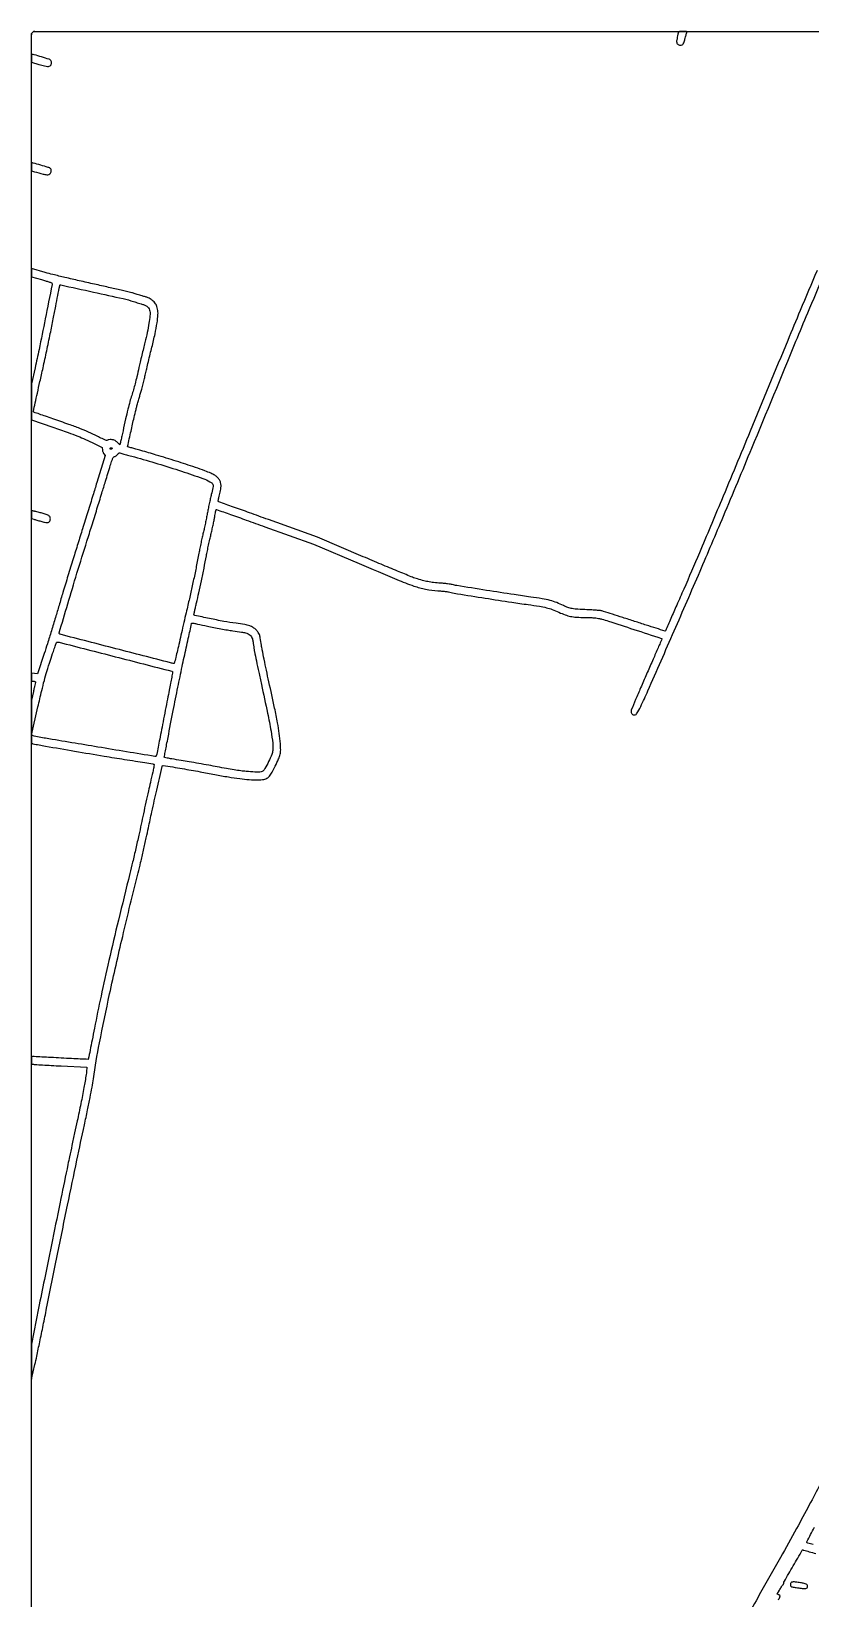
# Model space of a CAD drawing. Header units: metres. Extents: x 244 to 6504, y 133 to 4776.
# Drawn here: x 244 to 1139, y 2975 to 4776 of the extents above; entities that cross this region are included whole.
import ezdxf

# ---------------------------------------------------------------- set-up
doc = ezdxf.new("R2010")
doc.units = ezdxf.units.M
doc.header["$MEASUREMENT"] = 0

msp = doc.modelspace()

# ---------------------------------------------------------------- linework, layer by layer
for points in [[(2390.74, 4302.36, -0.000001), (2436.6, 4383.87, -0.253439)], [(2985.13, 3282.36, 0.000001), (3054.44, 3256.15, 0.000001), (3117.63, 3232.25, 0.000001), (3170.61, 3212.21, 0.000007)], [(5649.78, 2908.29, -0.000001), (5592.12, 2927.27, -0.000136)], [(1770.95, 4232.21, -0.000001), (1756.31, 4203.53, -0.092463)], [(2661.8, 3304.26, -0.000001), (2697.55, 3290.75, -0.000089)], [(1146.73, 4500.79, 0.000732), (1127.32, 4454.81, 0.001732), (1113.03, 4420.48, -0.000379), (1069.91, 4316.09, -0.000845), (1036.91, 4236.75, -0.00107), (1011.56, 4176.47, -0.00305), (993.57, 4134.65, -0.000269), (985.55, 4116.34, -0.000444), (978.75, 4100.88, -0.000022), (972.6, 4086.94, -0.092791), (972.42, 4086.67, -0.279311), (972.14, 4086.6, -0.000108), (961.95, 4089.8, -0.001542), (950.61, 4093.4, -0.000932), (937.19, 4097.74, 0.000295), (923.62, 4102.15, 0.000441), (911.74, 4105.98, 0.00018), (901.56, 4109.25, 0.009645), (899.61, 4109.84, 0.045636), (897.88, 4110.15, 0.004028), (893.46, 4110.52, 0.005244), (888.16, 4110.85, 0.00406), (882.39, 4111.11, -0.007261), (871.99, 4111.64, -0.026853), (865.47, 4112.42, -0.039296), (860.46, 4113.71, -0.034392), (855.47, 4115.81, 0.024188), (847.72, 4119.26, 0.028387), (840.07, 4121.75, 0.022369), (830.84, 4123.74, 0.008504), (817.8, 4125.72, -0.004635), (798.82, 4128.45, -0.001076), (766.98, 4133.41, -0.000335), (732.84, 4138.82, -0.028558), (727.71, 4139.94, 0.029269), (725.7, 4140.38, 0.006995), (722.32, 4140.86, 0.007166), (718.41, 4141.3, 0.007035), (714.46, 4141.64, -0.010131), (706.27, 4142.38, -0.019073), (699.7, 4143.37, -0.0198), (693.39, 4144.82, -0.011928), (686.03, 4147.02, -0.018255), (680.6, 4149, -0.001146), (664.84, 4155.47, -0.001689), (646.09, 4163.29, -0.001253), (625.42, 4172.05), (573.03, 4194.41), (516.4, 4214.72, 0.00001), (494.63, 4222.53, 0.000017), (476.19, 4229.14, 0.000001), (459.62, 4235.08, 0.002147), (459.05, 4235.28, -0.343491), (458.8, 4235.67, -0.014738), (459.01, 4237.4, -0.017099), (459.44, 4239.78, -0.006585), (460.21, 4243.05, 0.013712), (461.64, 4249.64, 0.048387), (462.03, 4253.95, 0.072462), (461.53, 4257.27, 0.067505), (460.1, 4260.39, 0.061525), (457.81, 4263.17, 0.050223), (454.77, 4265.53, 0.034634), (450.35, 4267.88, 0.011363), (443.55, 4270.74, 0.014881), (432.56, 4274.69, 0.002323), (410.62, 4281.75, 0.002788), (387.69, 4288.86, 0.006063), (370, 4294.01, -0.000511), (364.27, 4295.6, -0.000834), (359.42, 4296.97, -0.000079), (355.07, 4298.2, -0.089014), (354.9, 4298.29, -0.297301), (354.73, 4298.73, -0.000114), (358.62, 4316.37, -0.001755), (362.13, 4331.98, -0.00736), (364.4, 4341.32, -0.003), (365.47, 4345.33, -0.00156), (366.85, 4350.32, -0.001551), (368.29, 4355.44, -0.002364), (369.58, 4359.87, 0.006088), (370.9, 4364.55, 0.003064), (372.46, 4370.49, 0.003042), (374, 4376.65, 0.004508), (375.27, 4382.06, -0.002688), (376.65, 4388.05, -0.001103), (378.58, 4396.16, -0.001091), (380.7, 4404.86, -0.001399), (382.68, 4412.86, 0.008387), (386.25, 4428.15, 0.01591), (388.52, 4440.59, 0.01851), (389.61, 4450.27, 0.072566), (389.19, 4456.25, 0.0213), (388.34, 4459.45, 0.050656), (387.39, 4461.71, 0.05473), (386.04, 4463.63, 0.02871), (383.99, 4465.71, 0.024295), (381.63, 4467.64, 0.042332), (379.47, 4468.97, 0.037196), (376.94, 4470.02, 0.014558), (373.31, 4471.11, -0.006252), (371.26, 4471.68, -0.002898), (368.62, 4472.48, -0.00287), (365.84, 4473.35, -0.003992), (363.37, 4474.16, 0.022596), (359.51, 4475.27, 0.001267), (347.36, 4478.15, 0.001948), (332.87, 4481.48, 0.001426), (316.76, 4485.07, -0.001917), (299.17, 4489.01, -0.002357), (282.78, 4492.83, -0.002469), (268.92, 4496.2, -0.008436), (259.96, 4498.59), (244.14, 4503.09), (244.14, 4498.34), (244.14, 4493.58), (255.81, 4490.32, -0.0049), (260.3, 4489.02, -0.007692), (264.14, 4487.8, -0.002919), (267.38, 4486.69, -0.219006), (267.77, 4486.32, -0.143457), (267.92, 4484.63, -0.00013), (260.06, 4445.18, -0.001436), (252.96, 4410.07, -0.0061), (248.39, 4389.13), (244.14, 4370.7), (244.14, 4350.02), (244.14, 4329.34), (268.81, 4320.83, -0.002537), (286.34, 4314.69, -0.009218), (297.38, 4310.53, -0.012592), (306.38, 4306.68, -0.008775), (316.34, 4301.91), (325.43, 4297.35), (325.8, 4294.56, 0.031128), (326.04, 4293.37, 0.023161), (326.44, 4292.08, 0.023591), (326.94, 4290.9, 0.048001), (327.46, 4290.04), (328.74, 4288.31), (319.31, 4257.18, -0.000976), (314.82, 4242.48, -0.000475), (309.04, 4223.72, -0.000471), (302.98, 4204.21, -0.000681), (297.59, 4186.98, 0.001236), (292.21, 4169.69, 0.000844), (286.17, 4150.03, 0.000851), (280.41, 4131.06, 0.001721), (275.96, 4116.1, -0.001801), (271.82, 4102.21, -0.001301), (267.11, 4086.76, -0.001314), (262.56, 4072.1, -0.00286), (258.97, 4060.88), (251.34, 4037.46), (247.74, 4037.91), (244.14, 4038.36), (244.14, 4033.67), (244.14, 4028.99), (246.46, 4028.99, -0.027623), (247.44, 4028.93, -0.061806), (248.16, 4028.76, -0.096498), (248.61, 4028.48, -0.210171), (248.77, 4028.12, -0.050988), (248.71, 4027.49, -0.001152), (248.09, 4024.54, -0.00258), (247.34, 4021.09, -0.001742), (246.46, 4017.16), (244.14, 4007.06), (244.18, 3987.05), (244.23, 3967.05), (251.69, 3999.51, -0.001916), (256.06, 4018.2, -0.006985), (259.05, 4030.01, -0.008805), (262, 4040.29, -0.0046), (266.01, 4053, -0.002106), (269.42, 4063.31, -0.008923), (271.59, 4069.43, -0.006384), (273.2, 4073.55, -0.309197), (273.9, 4074.02, -0.059597), (276.07, 4073.73, -0.000032), (340.46, 4057.17, -0.000015), (405.4, 4040.47, -0.1342), (406.26, 4039.98, -0.243815), (406.38, 4039.59, -0.000566), (405.33, 4033.51, -0.003419), (404.07, 4026.63, -0.002097), (402.51, 4018.55, 0.00042), (400.54, 4008.57, 0.0002), (398.02, 3995.73, 0.000199), (395.41, 3982.32, 0.000283), (393.09, 3970.4, -0.000848), (391.06, 3959.98, -0.001386), (389.29, 3951.15, -0.000138), (387.69, 3943.26, -0.147247), (387.53, 3942.96, -0.241947), (386.15, 3942.51, -0.000061), (320.58, 3953.38, -0.000605), (260.56, 3963.41, -0.018379), (245.63, 3966.5, 0.098615), (244.78, 3966.53, 0.27773), (244.34, 3966.17, 0.078838), (244.17, 3965.18, 0.004903), (244.14, 3962.21, 0.006258), (244.17, 3959.22, 0.080862), (244.38, 3958.12, 0.191904), (244.89, 3957.55, 0.066292), (245.96, 3957.18, 0.006905), (260.33, 3954.48, 0.000733), (293.88, 3948.69, 0.000967), (327.89, 3942.95, 0.002911), (351.12, 3939.21, -0.000807), (363.64, 3937.24, -0.001278), (374.36, 3935.52, -0.000272), (383.78, 3933.97, -0.058633), (384.66, 3933.72, -0.328488), (385.16, 3932.89, -0.020722), (384.74, 3929.9, -0.012218), (383.66, 3924.63, -0.001373), (380.86, 3912.73, 0.002833), (378.59, 3902.92, 0.001315), (375.74, 3890.15, 0.001303), (372.82, 3876.73, 0.001816), (370.28, 3864.7, -0.003339), (367.58, 3852.08, -0.00186), (364.12, 3836.73, -0.001855), (360.51, 3821.22, -0.003004), (357.31, 3808.07, 0.001923), (344.15, 3754.46, 0.002966), (333.22, 3708, 0.003398), (324.14, 3667.05, 0.004723), (316.6, 3630.25, -0.000511), (313.94, 3616.66, -0.000842), (311.66, 3605.18, -0.000051), (309.58, 3594.85, -0.14787), (309.45, 3594.61, -0.210927), (309.21, 3594.52, -0.000094), (300.24, 3594.93, -0.001315), (290.26, 3595.42, -0.000797), (278.45, 3596.05, 0.000296), (266.53, 3596.7, 0.000453), (256.2, 3597.25, 0.000148), (247.26, 3597.71, 0.01284), (245.91, 3597.74, 0.063714), (244.86, 3597.61, 0.234104), (244.37, 3597.18, 0.093111), (244.17, 3596.25, 0.006265), (244.14, 3593.5), (244.14, 3589.25), (246.62, 3588.89, 0.021313), (248.44, 3588.7, 0.000504), (256.99, 3588.19, 0.00111), (267.01, 3587.62, 0.000753), (278.42, 3587.03), (307.73, 3585.53), (307.71, 3583.85, -0.038065), (307.13, 3577.23, -0.004137), (304.52, 3562.11, -0.004969), (301.02, 3543.89, -0.003712), (296.82, 3523.88, 0.000485), (293.85, 3510.17, 0.000423), (290.77, 3495.8, 0.000425), (288, 3482.8, 0.001258), (286.13, 3473.87, 0.000394), (278.06, 3434.7, 0.000225), (268.37, 3387.38, 0.000223), (259.06, 3341.69, 0.00057), (252.37, 3308.6), (244.12, 3267.54), (244.29, 3247.41), (244.47, 3227.27), (248.29, 3244.09, 0.003999), (250.36, 3253.49, 0.000841), (253.8, 3269.97, 0.000881), (257.73, 3289.1, 0.000834), (261.67, 3308.59, -0.00067), (273.84, 3368.99, -0.000752), (285.72, 3427.09, -0.000808), (296.47, 3478.83, -0.001669), (305.08, 3519.25, 0.001939), (308.75, 3536.51, 0.003401), (311.63, 3550.84, 0.004088), (313.83, 3562.68, 0.007813), (315.37, 3572.24, -0.012503), (322.41, 3613.46, -0.00496), (334.05, 3669.7, -0.004472), (349.05, 3735.83, -0.003307), (366.77, 3808.72, 0.003145), (369.69, 3820.71, 0.001912), (373, 3834.92, 0.001916), (376.17, 3849.04, 0.003385), (378.67, 3860.72, -0.003342), (382.58, 3879.06, -0.001372), (388.13, 3903.9, -0.000124), (394.26, 3930.96, -0.114869), (394.82, 3932.11, -0.27085), (395.49, 3932.36, -0.000149), (417.46, 3928.64, -0.002126), (438.02, 3925.05, -0.003899), (454.73, 3921.93, 0.00583), (470.55, 3919.04, 0.010821), (483.46, 3917.12, 0.013093), (494.44, 3916.02, 0.018392), (504.28, 3915.66, 0.041708), (511.34, 3916.25, 0.125545), (515.72, 3918.19, 0.093492), (519.35, 3922.35, 0.017227), (524.24, 3931.35, 0.011162), (528.2, 3939.75, 0.047145), (529.96, 3945.03, 0.056652), (530.55, 3950.06, 0.020977), (530.28, 3957.2, 0.013505), (528.99, 3969.09, 0.012271), (527.03, 3981.28, 0.007127), (523.65, 3998.15, 0.001402), (517.05, 4028.32, -0.001848), (514.17, 4041.56, -0.002127), (511.53, 4054.21, -0.001908), (509.37, 4064.94, -0.012343), (508.44, 4070.39, 0.005163), (507.13, 4078.73, 0.040599), (506.18, 4082.52, 0.074521), (504.83, 4085.12, 0.039991), (502.49, 4087.88, 0.055447), (498.95, 4090.7, 0.061553), (495, 4092.57, 0.037498), (489.31, 4093.98, 0.008168), (479.3, 4095.51, -0.011537), (465.27, 4097.75, -0.006922), (448.71, 4101.03, -0.001402), (431.84, 4104.66, -0.352615), (430.94, 4105.77, -0.053831), (431.02, 4106.47, -0.000994), (431.81, 4110.06, -0.002436), (432.76, 4114.24, -0.001625), (433.89, 4119.03, 0.004427), (436.55, 4130.57, 0.002647), (439.52, 4144.34, 0.002555), (442.51, 4158.94, 0.002841), (445.24, 4173.06, -0.003793), (446.35, 4178.75, -0.002301), (447.75, 4185.46, -0.002305), (449.2, 4192.1, -0.004061), (450.46, 4197.57, 0.003552), (451.66, 4202.75, 0.002702), (452.91, 4208.43, 0.002731), (454.02, 4213.77, 0.006391), (454.78, 4217.78, -0.001962), (455.35, 4220.97, -0.003126), (455.87, 4223.69, -0.000688), (456.34, 4226.07, -0.146849), (456.45, 4226.28, -0.290298), (456.66, 4226.33, -0.000024), (473.01, 4220.55, -0.000736), (491.09, 4214.13, -0.000443), (512.53, 4206.47), (568.4, 4186.44), (620.73, 4164.1, 0.00184), (664.11, 4145.77, 0.016089), (683.63, 4138.34, 0.034911), (697.1, 4134.72, 0.033391), (711.15, 4132.95, -0.00873), (715.34, 4132.63, -0.00827), (719.6, 4132.16, -0.0086), (723.45, 4131.61, -0.02013), (726.29, 4131.03, 0.020605), (733.56, 4129.55, 0.000565), (765.47, 4124.47, 0.001237), (796.09, 4119.7, 0.004988), (814.82, 4117.02, -0.006095), (827.75, 4115.15, -0.022209), (835.88, 4113.49, -0.029422), (842.6, 4111.38, -0.01797), (850.26, 4108.16, 0.021469), (857.38, 4105.22, 0.038746), (863.46, 4103.53, 0.032713), (870.38, 4102.63, 0.011159), (880.5, 4102.22, -0.003584), (888.11, 4102.02, -0.017047), (892.45, 4101.73, -0.02604), (895.84, 4101.21, -0.01791), (899.61, 4100.28, -0.009144), (907.19, 4097.98, -0.000325), (936.18, 4088.56, -0.000026), (967.98, 4078.21, -0.136213), (968.52, 4077.85, -0.288183), (968.55, 4077.69, -0.000025), (963.4, 4065.78, -0.000751), (957.69, 4052.61, -0.000452), (950.87, 4037.01, 0.001355), (944.04, 4021.3, 0.002151), (938.29, 4007.81, 0.000463), (933.31, 3995.94, 0.099531), (933.06, 3994.73, 0.059966), (933.26, 3993.13, 0.086362), (933.83, 3991.82, 0.09538), (934.76, 3990.87, 0.090332), (935.99, 3990.31, 0.320284), (939.48, 3991.68, 0.031746), (944.15, 3999.97, 0.009106), (952.45, 4017.98, 0.000334), (982.62, 4086.86, 0.001548), (1012.29, 4155.3, 0.001966), (1039.24, 4218.68, 0.001406), (1071.86, 4296.86, 0.000392), (1122.51, 4419.49, -0.001807), (1136.13, 4452.2, -0.000705), (1155.18, 4497.31, -0.000698)], [(2166.88, 2385.74, -0.000003), (2059.01, 2428.09, -0.099946)], [(1593.92, 2905.57, -0.000004), (1514.48, 2912.51, -0.000011), (1436.43, 2919.33, -0.007054)], [(1818.98, 2759.08, 0.000018), (1857.04, 2862.14, 0.000008), (1895.3, 2965.72, 0.303576)], [(1986.93, 2957.13, 0.000002), (2009.06, 2948.59, 0.092301)], [(1716.95, 2894.91, -0.000001), (1705.81, 2895.88, -0.000045)], [(1989.74, 2610.17, -0.000005), (1937.37, 2630.58, -0.000013)], [(1403.11, 2922.2, -0.00005), (1359.46, 2926.04, -0.000007), (1314.6, 2930, -0.176126)], [(1150.36, 3106.55, -0.004119), (1137.83, 3082.68, -0.002727), (1123.07, 3055.47, -0.002147), (1104.61, 3022.24, -0.001003), (1080.44, 2979.34, 0.000173), (1065.47, 2952.88, 0.000155)], [(1142.28, 3037.18, -0.00031), (1135.95, 3038.98, -0.053684), (1135.3, 3039.24, -0.413566), (1134.95, 3040.4, -0.001029), (1143.86, 3057.04, -0.001162)], [(1102.53, 2973.68, 0.032453), (1103.48, 2975.7), (1104.56, 2978.47), (1102.69, 2979.26), (1100.81, 2980.05), (1103.56, 2984.78, -0.005893), (1104.69, 2986.69, -0.006556), (1105.84, 2988.5, -0.006104), (1106.85, 2990.02, -0.03381), (1107.46, 2990.79, 0.029197), (1107.9, 2991.33, 0.029433), (1108.27, 2991.93, 0.030795), (1108.53, 2992.48, 0.094775), (1108.61, 2992.89, -0.131214), (1109.18, 2995.02, -0.000795), (1119.36, 3012.66, -0.00041), (1129.82, 3030.69, -0.364115), (1130.69, 3031, 0.019489), (1131.3, 3030.8, 0.000089), (1137.85, 3028.96, 0.000423), (1145.29, 3026.87, 0.000267)], [(1097.41, 2940.52, -0.000034), (1080.62, 2942.71, -0.165535)]]:
    msp.add_lwpolyline(points, format="xyb")
at = {"linetype": 'ByBlock'}
msp.add_lwpolyline([(6503.77, 4771.63), (6503.77, 138.03, -0.4142136), (6499.85, 134.12), (248.05, 134.12, -0.4142136), (244.14, 138.03), (244.14, 4771.63, -0.4142136), (248.05, 4775.55), (6499.85, 4775.55)], format="xyb", dxfattribs=at)
for points in [[(987.72, 4774.72, 0.020978), (986.99, 4772.24, 0.008725), (986.21, 4768.84, 0.007448), (985.55, 4765.53, 0.045031), (985.4, 4763.79, 0.095975), (985.72, 4762.14, 0.10908), (986.63, 4760.8, 0.105159), (988.05, 4759.95, 0.083789), (989.82, 4759.65, 0.113549), (991.63, 4760.06, 0.133786), (992.96, 4761.22, 0.070119), (994.06, 4763.52, 0.013886), (995.32, 4767.93, -0.001373), (995.93, 4770.27, -0.001871), (996.49, 4772.38, -0.001227), (996.97, 4774.15, -0.02142), (997.15, 4774.72, 0.360265), (997.02, 4775.1, 0.089508), (996.34, 4775.36, 0.037901), (995.02, 4775.51, 0.008393), (992.73, 4775.55, 0.011116), (990.61, 4775.5, 0.029834), (989.1, 4775.34, 0.040047), (988.1, 4775.09, 0.233704)], [(244.14, 4744.53), (244.14, 4740.02), (252.91, 4737.56, 0.006129), (259.37, 4735.84, 0.039476), (262.69, 4735.27, 0.088349), (264.75, 4735.44, 0.144334), (266.23, 4736.35, 0.110769), (267.02, 4737.75, 0.076244), (267.28, 4739.57, 0.07827), (266.99, 4741.34, 0.131958), (266.16, 4742.58, 0.105108), (264.58, 4743.47, 0.002176), (255.9, 4746.16, 0.002948), (247.39, 4748.7, 0.071135), (244.94, 4749.05, 0.305671), (244.58, 4748.8, 0.052022), (244.33, 4747.95, 0.033344), (244.18, 4746.58, 0.010741)], [(244.14, 4619.92), (244.14, 4615.33), (247.61, 4614.34, 0.004159), (257.58, 4611.61, 0.042019), (261.81, 4610.85, 0.117885), (264.28, 4611.21, 0.139378), (266.14, 4612.64, 0.097674), (266.9, 4614.24, 0.102546), (266.98, 4616, 0.108681), (266.37, 4617.55, 0.122505), (265.18, 4618.63, 0.052219), (263.48, 4619.32, 0.001129), (254.88, 4621.8, 0.000955), (246.17, 4624.27, 0.063378), (244.63, 4624.5, 0.376521), (244.44, 4624.33, 0.010879), (244.28, 4623.16, 0.016861), (244.17, 4621.68, 0.010158)], [(361.39, 4465.26, 0.001499), (364.33, 4464.32, 0.001307), (367.41, 4463.36, 0.001314), (370.2, 4462.5, 0.003894), (372.13, 4461.93, -0.047911), (375.37, 4460.65, -0.074795), (377.81, 4458.9, -0.083986), (379.44, 4456.68, -0.079242), (380.29, 4454, -0.062843), (380.41, 4448.91, -0.013835), (379.27, 4440.22, -0.013455), (377.32, 4429.72, -0.009811), (374.6, 4418.16, 0.002248), (372.88, 4411.34, 0.001444), (370.95, 4403.41, 0.001451), (369.11, 4395.64, 0.002723), (367.67, 4389.35, -0.002699), (365.27, 4378.84, -0.00565), (363.27, 4370.69, -0.006925), (361.39, 4363.8, -0.007798), (359.38, 4357.22, 0.011987), (357.36, 4350.38, 0.005561), (355.05, 4341.42, 0.004616), (352.43, 4330.33, 0.00259), (349.44, 4316.81, -0.000778), (348.11, 4310.7, -0.001271), (346.97, 4305.53, -0.000128), (345.93, 4300.9, -0.132807), (345.83, 4300.72, -0.407316), (345.7, 4300.71, -0.010381), (345.23, 4301.16, -0.016347), (344.66, 4301.74, -0.009687), (344.02, 4302.47, 0.028473), (343.24, 4303.3, 0.018436), (342.26, 4304.16, 0.018542), (341.23, 4304.93, 0.033083), (340.32, 4305.48, 0.068702), (338.32, 4306.19, 0.039709), (335.78, 4306.51, 0.039924), (333.31, 4306.42, 0.094254), (331.55, 4305.87, -0.18479), (330.47, 4305.73, -0.032877), (328.48, 4306.36, -0.019518), (325.36, 4307.71, -0.003777), (319.84, 4310.43, 0.011196), (309.95, 4315.1, 0.01125), (299.89, 4319.32, 0.008332), (287.31, 4324.02, 0.002866), (268.98, 4330.41, -0.000953), (260.56, 4333.31, -0.00153), (253.4, 4335.81, -0.000255), (247.06, 4338.05, -0.091934), (246.63, 4338.3, -0.274509), (246.49, 4338.72, -0.000278), (248.6, 4348.71, -0.00247), (251.04, 4359.91, -0.0015), (254.03, 4373.14, 0.002695), (257.58, 4389.04, 0.001479), (261.76, 4408.54, 0.001474), (265.89, 4428.37, 0.002358), (269.29, 4445.32, -0.000215), (272.14, 4459.85, -0.000348), (274.57, 4472.2, -0.000042), (276.75, 4483.22, -0.028773), (276.9, 4483.8, -0.386589), (277.82, 4484.33, -0.000171), (315.66, 4476.04, -0.001512), (349.66, 4468.48, -0.022602)], [(362.68, 4286.63, -0.006187), (389.35, 4278.89, -0.005569), (416.77, 4270.24, -0.003559), (441.26, 4262.01, -0.05498), (449.29, 4258.23, -0.059491), (451.89, 4256.17, -0.170609), (452.86, 4254.12, -0.081736), (452.68, 4251, -0.007492), (450.87, 4243.42, 0.006454), (449.72, 4238.64, 0.003533), (448.42, 4232.76, 0.00352), (447.19, 4226.77, 0.005604), (446.23, 4221.63, -0.005117), (445.27, 4216.47, -0.003154), (444.04, 4210.42, -0.003162), (442.75, 4204.45, -0.005662), (441.61, 4199.56, 0.005145), (440.43, 4194.58, 0.002604), (439.05, 4188.28, 0.002586), (437.69, 4181.76, 0.003851), (436.58, 4176.05, -0.002868), (433.65, 4160.89, -0.002995), (430.59, 4145.99, -0.003013), (427.37, 4131.21, -0.002987), (423.97, 4116.43, 0.001103), (421.92, 4107.71, 0.000508), (419.3, 4096.36, 0.000503), (416.57, 4084.42, 0.000697), (414.14, 4073.7, -0.002271), (411.98, 4064.31, -0.003778), (410.07, 4056.42, -0.000575), (408.33, 4049.48, -0.388861), (408.03, 4049.29, -0.023032), (404.02, 4050.13, -0.000046), (341.32, 4066.31, -0.000009), (277.1, 4082.89, -0.124527), (276.4, 4083.27, -0.28484), (276.09, 4084.43, -0.000183), (285.99, 4117.9, -0.002195), (296.55, 4152.96, -0.001867), (308, 4189.87, 0.000612), (313.53, 4207.55, 0.000466), (319.54, 4226.92, 0.000471), (325.14, 4245.08, 0.001108), (329.28, 4258.65, -0.000806), (334.84, 4276.92, -0.013094), (336.88, 4283.01, -0.038901), (338.24, 4285.99, -0.215675), (339.62, 4287.02, 0.062859), (340.45, 4287.32, 0.033302), (341.39, 4287.87, 0.032538), (342.28, 4288.58, 0.043098), (343, 4289.34, -0.017948), (343.62, 4290.07, -0.023073), (344.24, 4290.69, -0.02184), (344.79, 4291.15, -0.149366), (345.12, 4291.27, -0.079066), (345.61, 4291.22, -0.000364), (350.54, 4289.92, -0.00171), (356.14, 4288.42, -0.001078)], [(336.88, 4296.65, -0.156409), (336.69, 4296.06, -0.11951), (336.17, 4295.62, -0.116119), (335.5, 4295.45, -0.142343), (334.88, 4295.62, -0.090427), (334.65, 4295.83, -0.095498), (334.52, 4296.1, -0.099685), (334.49, 4296.39, -0.108373), (334.59, 4296.65, -0.159216), (335.11, 4297.1, -0.09745), (335.92, 4297.25, -0.119333), (336.61, 4297.08, -0.280205)], [(244.14, 4220.5), (244.14, 4215.84), (246.95, 4215.11, -0.004702), (248.39, 4214.73, -0.001518), (250.53, 4214.13, -0.001513), (252.89, 4213.44, -0.001698), (255.16, 4212.77, 0.011163), (259.39, 4211.61, 0.051248), (261.91, 4211.24, 0.09611), (263.6, 4211.5, 0.123991), (264.9, 4212.37, 0.111058), (265.7, 4213.79, 0.078072), (265.95, 4215.61, 0.079588), (265.64, 4217.39, 0.125411), (264.78, 4218.67, 0.095193), (263.24, 4219.61, 0.00851), (258.93, 4221.13, 0.01176), (254.08, 4222.62, 0.014076), (249.44, 4223.79, -0.002682), (248.21, 4224.07, -0.002706), (246.99, 4224.36, -0.002637), (245.93, 4224.63, -0.010949), (245.3, 4224.8, 0.188913), (244.69, 4224.76, 0.217151), (244.33, 4224.32, 0.059807), (244.17, 4223.2, 0.006031)], [(446.31, 4092.27, 0.004779), (453.65, 4090.76, 0.003464), (461.84, 4089.22, 0.003499), (469.65, 4087.85, 0.007629), (475.66, 4086.94, -0.003178), (485.62, 4085.52, -0.024676), (490.23, 4084.6, -0.053658), (493.08, 4083.55, -0.064978), (495.45, 4081.96, -0.078236), (496.99, 4080.11, -0.064364), (498.01, 4077.76, -0.032868), (498.83, 4074.02, -0.005512), (499.84, 4066.75, 0.018108), (500.45, 4063.02, 0.001175), (502.66, 4052.26, 0.001711), (505.36, 4039.45, 0.001275), (508.43, 4025.34, -0.00235), (515.55, 3992.22, -0.009192), (519.47, 3971.66, -0.013812), (521.46, 3957.83, -0.054525), (521.51, 3949.24, -0.075696), (520.36, 3944.81, -0.012143), (516.63, 3936.65, -0.010713), (512.51, 3928.64, -0.102305), (510.05, 3925.72, -0.103254), (508.09, 3924.75, -0.058913), (505.46, 3924.39, -0.024441), (501.03, 3924.52, -0.002811), (491.09, 3925.35, -0.01053), (484.68, 3926.06, -0.006284), (477.08, 3927.16, -0.005362), (468.19, 3928.67, -0.003321), (457.77, 3930.61, 0.002369), (447.97, 3932.46, 0.001507), (436.54, 3934.53, 0.001514), (425.32, 3936.49, 0.002811), (416.2, 3938, -0.001658), (405.42, 3939.76, -0.011677), (400.19, 3940.76, -0.015807), (397.16, 3941.51, -0.416887), (396.79, 3942.18, 0.02261), (396.99, 3942.97, 0.000195), (398.19, 3949.13, 0.000684), (399.56, 3956.2, 0.000441), (401.14, 3964.4, -0.001185), (407.12, 3995.38, -0.001821), (412.47, 4022.16, -0.002077), (417.38, 4045.81, -0.002781), (422.04, 4067.21, 0.000259), (424.44, 4077.95, 0.000424), (426.46, 4087.06, 0.000033), (428.26, 4095.24, 0.054343), (428.29, 4095.53, -0.449427), (428.66, 4095.85, -0.015008), (430.81, 4095.53, -0.007939), (434.85, 4094.73, -0.000538)], [(1116.54, 2992.92, 0.091246), (1116.16, 2991.72, 0.088304), (1116.22, 2990.44, 0.098013), (1116.7, 2989.37, 0.148248), (1117.5, 2988.75, 0.046647), (1118.13, 2988.58, 0.002223), (1120.28, 2988.19, 0.003629), (1122.85, 2987.77, 0.002603), (1125.73, 2987.33, 0.012184), (1131.01, 2986.68, 0.071582), (1133.79, 2986.81, 0.178043), (1135.21, 2987.66, 0.171031), (1135.77, 2989.24, 0.133827), (1135.36, 2990.74, 0.144027), (1134.25, 2991.78, 0.067175), (1132.04, 2992.54, 0.01178), (1127.7, 2993.31, 0.006402), (1122.11, 2994.08, 0.040035), (1119.23, 2994.22, 0.091457), (1117.56, 2993.85, 0.171654)]]:
    msp.add_lwpolyline(points, format="xyb", close=True)
msp.add_arc((248.05, 4771.63), 3.92, 90, 180, dxfattribs=at)

doc.saveas('drawing.dxf')
